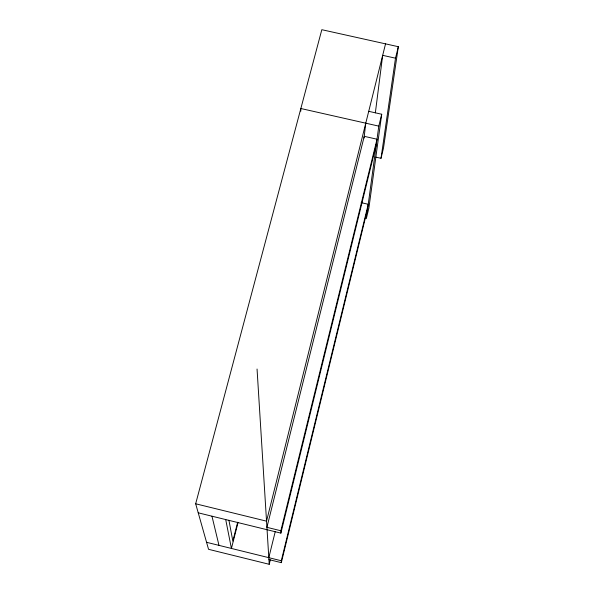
<?xml version="1.0" encoding="UTF-8"?>
<svg xmlns="http://www.w3.org/2000/svg" width="594" height="594" viewBox="0 0 594 594"><rect width="100%" height="100%" fill="white"/><g stroke="black" fill="none" stroke-linecap="round" stroke-linejoin="round"><path stroke-width="0.89" d="M300.794 111.167L300.854 108.516L378.794 126.128L366.305 218.644L368.874 208.115L381.712 114.248L368.718 111.323M364.048 138.031L365.763 123.181M375.349 112.853L382.677 55.331L395.5 58.19L381.006 158.301L375.868 157.135M270.329 559.8L269.223 564.3L208.546 549.309L195.671 503.786L321.822 29.7L398.329 46.703L383.494 148.077L381.006 158.301M268.926 559.6L281.326 562.659L281.296 560.758L368.243 204.277L361.137 202.643M281.326 562.659L367.686 208.449M378.794 126.128L381.712 114.248M395.5 58.19L398.329 46.703M280.851 530.754L377.027 139.219L364.241 136.323L266.914 527.331L280.851 530.754L280.888 533.122L198.225 512.822M280.888 533.122L376.336 144.32M268.807 557.669L275.245 531.6M385.543 43.859L266.535 521.161L195.671 503.786M237.659 522.252L232.841 541.112L228.928 520.247M238.068 522.445L231.422 548.448L225.713 519.572M206.571 542.307L281.296 560.758M211.961 516.201L218.986 545.374M257.053 369.03L269.223 564.3"/></g></svg>
